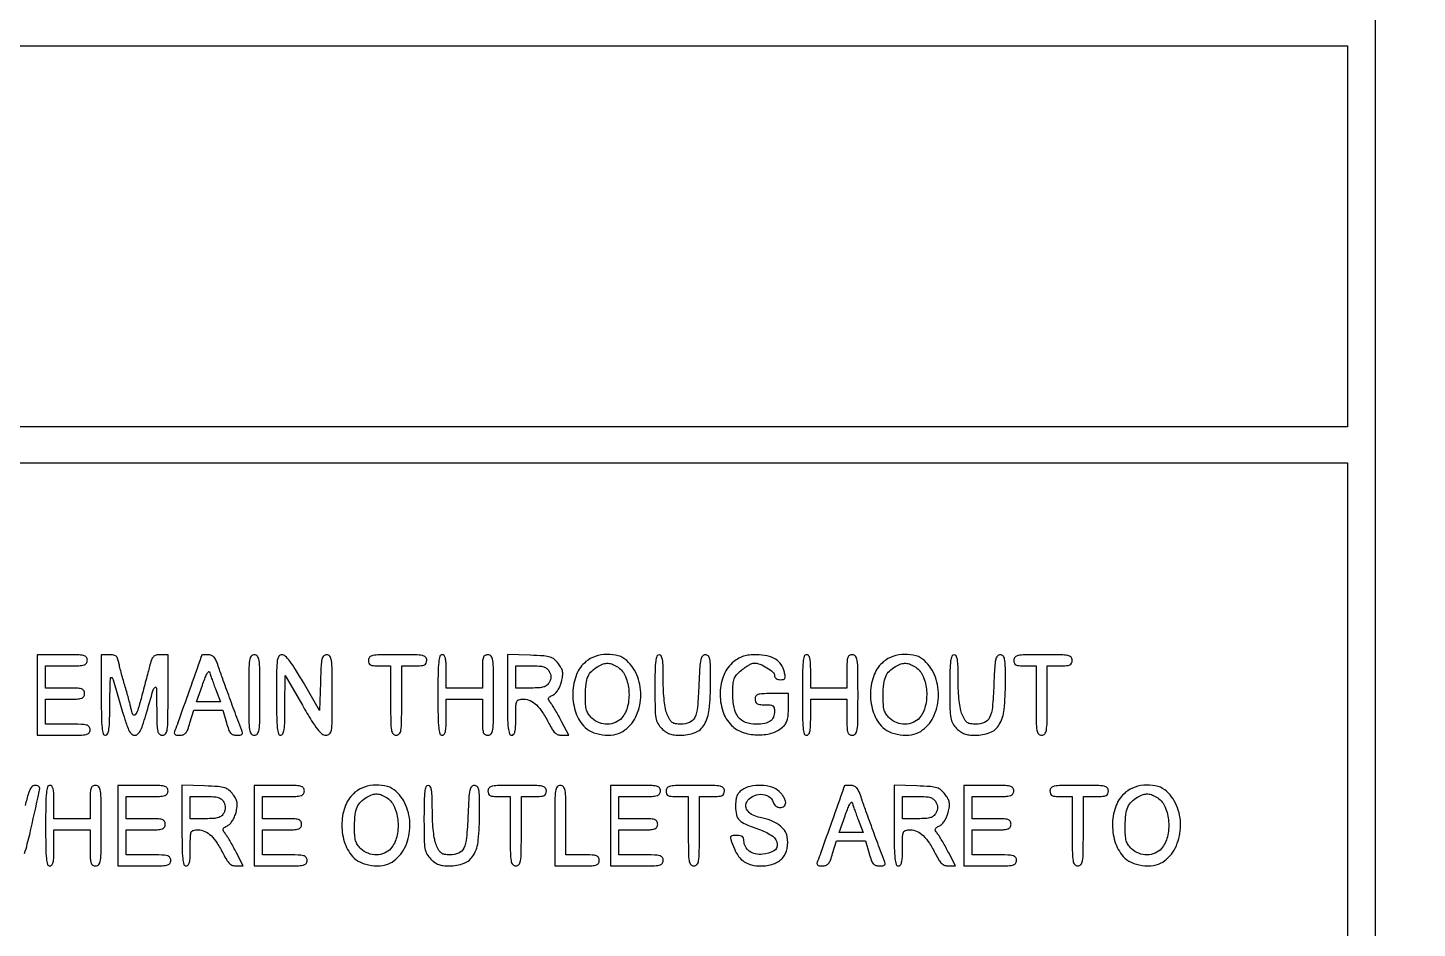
# Model space of a CAD drawing. Extents: x 0 to 1066, y 0 to 761.
# Drawn here: x 920.75 to 963, y 309.01 to 336.41 of the extents above; entities that cross this region are included whole.
import ezdxf

# ---------------------------------------------------------------- set-up
doc = ezdxf.new("R2010")
doc.units = 0
doc.header["$MEASUREMENT"] = 0

msp = doc.modelspace()

# ---------------------------------------------------------------- linework, layer by layer
for points in [[(409.06215, 749.15415), (40.8618, 749.132981), (40.8618, 380.65769), (40.8618, 12.1824), (501.2973, 12.1824), (961.7328, 12.1824), (961.7328, 380.646631), (961.7328, 749.110861), (961.41555, 749.1633, 0.040886), (961.153339, 749.184871, 0.000002), (934.190609, 749.194398, 0.000089), (904.448031, 749.199508, 0.000054), (869.1804, 749.195529, -0.000029), (813.61687, 749.186499, -0.000004), (696.10453, 749.175037, -0.000004), (556.774728, 749.163736, -0.000004)], [(921.0402, 316.1079), (921.0402, 314.8812), (921.8439, 314.8812, 0.004147), (922.334609, 314.88527, 0.047763), (922.525988, 314.906803, 0.16431), (922.613394, 314.958393, 0.179874), (922.6476, 315.0504, 0.157888), (922.61806, 315.141616, 0.176663), (922.54185, 315.193162, 0.055952), (922.376978, 315.215253, 0.005351), (921.9708, 315.2196), (921.294, 315.2196), (921.294, 315.6003), (921.294, 315.981), (921.8862, 315.981, 0.006583), (922.236092, 315.985607, 0.063075), (922.383225, 316.008193, 0.183695), (922.45207, 316.059626, 0.142406), (922.4784, 316.1502, 0.142406), (922.45207, 316.240774, 0.183695), (922.383225, 316.292207, 0.063075), (922.236092, 316.314793, 0.006583), (921.8862, 316.3194), (921.294, 316.3194), (921.294, 316.6578), (921.294, 316.9962), (921.9285, 316.9962, 0.005909), (922.306526, 317.000667, 0.059311), (922.462538, 317.02299, 0.180365), (922.535056, 317.074488, 0.150217), (922.563, 317.1654, 0.17273), (922.530327, 317.257157, 0.168559), (922.446675, 317.30875, 0.050222), (922.264122, 317.330449, 0.004487), (921.8016, 317.3346), (921.0402, 317.3346)], [(922.986, 316.1079, 0.003213), (922.990328, 315.434379, 0.022561), (923.009338, 315.1068, 0.049302), (923.045253, 314.931077, 0.328801), (923.1129, 314.8812, 0.305395), (923.179134, 314.925816, 0.062503), (923.217402, 315.069464, 0.027449), (923.23921, 315.33936, 0.004264), (923.248437, 315.87525, -0.002416), (923.255785, 316.418722, -0.029471), (923.271846, 316.626143, -0.603012), (923.303612, 316.637714, -0.138127), (923.344091, 316.5732, 0.001112), (923.677607, 315.447584, 0.020238), (923.799204, 315.093451, 0.077221), (923.891419, 314.934377, 0.226588), (924.002737, 314.8812, 0.178321), (924.090945, 314.913692, 0.090477), (924.166767, 315.006602, 0.045479), (924.243422, 315.18148, 0.010027), (924.341009, 315.49455, -0.001209), (924.567305, 316.268315, -0.180504), (924.622126, 316.341317, -0.586533), (924.663168, 316.319353, -0.002598), (924.671321, 315.70605, 0.004063), (924.679482, 315.20301, 0.046466), (924.702647, 315.006291, 0.159576), (924.754938, 314.916336, 0.183972), (924.8472, 314.8812, 0.240299), (924.941522, 314.929309, 0.123223), (924.992333, 315.055687, 0.031956), (925.012811, 315.335038, 0.002322), (925.0164, 316.1079), (925.0164, 317.3346), (924.781835, 317.3346, 0.057703), (924.651747, 317.319537, 0.150789), (924.571417, 317.272484, 0.102355), (924.513477, 317.175296, 0.018959), (924.45248, 316.97505, 0.000085), (924.405737, 316.797626, 0.000034), (924.34145, 316.553372, 0.000033), (924.272016, 316.28942, 0.000041), (924.207614, 316.04445, -0.009374), (924.094179, 315.643552, -0.115475), (924.015191, 315.507001, -0.538762), (923.948254, 315.518623, -0.053672), (923.889597, 315.70605, 0.012912), (923.862467, 315.826309, 0.003926), (923.815247, 316.007041, 0.003928), (923.759136, 316.208794, 0.004276), (923.701378, 316.404, -0.00492), (923.643894, 316.599206, -0.004529), (923.588602, 316.800959, -0.004526), (923.542571, 316.981701, -0.014927), (923.516881, 317.10195, 0.043617), (923.483978, 317.221863, 0.134321), (923.435398, 317.289621, 0.130778), (923.358229, 317.324234, 0.040414), (923.230198, 317.3346), (922.986, 317.3346)], [(926.031595, 317.31345, -0.084799), (926.025091, 317.275434, -0.000052), (925.65912, 316.236662, -0.000388), (925.323576, 315.286928, -0.009822), (925.226575, 315.02925, 0.060048), (925.206983, 314.955519, 0.230938), (925.221232, 314.911662, 0.170663), (925.269325, 314.887554, 0.031659), (925.369579, 314.8812, 0.086283), (925.477694, 314.899997, 0.134827), (925.554523, 314.953959, 0.082591), (925.616596, 315.06097, 0.018432), (925.684068, 315.2619), (925.796476, 315.6426), (926.241443, 315.6426), (926.686411, 315.6426), (926.793, 315.2619, 0.017944), (926.858385, 315.05699, 0.087286), (926.918612, 314.951531, 0.141822), (926.995834, 314.899152, 0.078722), (927.109146, 314.8812, 0.029308), (927.214292, 314.887368, 0.166988), (927.264022, 314.911276, 0.236769), (927.278864, 314.955066, 0.061225), (927.25909, 315.02925, -0.006965), (927.136801, 315.345606, -0.001209), (926.915545, 315.94704, -0.001323), (926.695817, 316.553787, -0.005089), (926.564052, 316.93275, 0.017403), (926.485281, 317.1425, 0.074917), (926.416522, 317.256275, 0.125362), (926.336816, 317.314172, 0.094981), (926.230249, 317.3346, 0.00999), (926.154084, 317.333078, 0.016528), (926.089952, 317.328387, 0.010464), (926.038848, 317.321862, 0.371455)], [(927.4698, 316.1079, 0.002322), (927.473389, 315.335038, 0.031956), (927.493867, 315.055687, 0.123223), (927.544678, 314.929309, 0.240299), (927.639, 314.8812, 0.240299), (927.733322, 314.929309, 0.123223), (927.784133, 315.055687, 0.031956), (927.804611, 315.335038, 0.002322), (927.8082, 316.1079, 0.002322), (927.804611, 316.880762, 0.031956), (927.784133, 317.160112, 0.123223), (927.733322, 317.286491, 0.240299), (927.639, 317.3346, 0.240299), (927.544678, 317.286491, 0.123223), (927.493867, 317.160112, 0.031956), (927.473389, 316.880762, 0.002322)], [(928.3158, 316.1079, 0.003213), (928.320128, 315.434379, 0.022561), (928.339138, 315.1068, 0.049302), (928.375053, 314.931077, 0.328801), (928.4427, 314.8812, 0.295501), (928.508072, 314.923531, 0.070336), (928.545806, 315.054231, 0.029944), (928.56584, 315.301794, 0.004715), (928.571437, 315.79065), (928.573274, 316.7001), (929.100187, 315.793957, 0.006242), (929.379561, 315.327024, 0.029041), (929.559282, 315.069737, 0.052989), (929.696526, 314.929238, 0.170079), (929.81745, 314.884507, 0.199339), (929.925731, 314.927273, 0.163117), (929.983425, 315.038706, 0.036571), (930.004504, 315.297581, 0.002034), (930.0078, 316.1079, 0.002367), (930.004169, 316.875072, 0.031318), (929.983784, 317.157383, 0.117824), (929.933977, 317.286077, 0.246563), (929.84156, 317.3346, 0.195513), (929.750755, 317.297682, 0.145553), (929.697452, 317.202256, 0.043894), (929.669939, 316.995993, 0.004128), (929.65121, 316.484718), (929.6271, 315.634836), (929.133917, 316.484718, 0.007787), (928.893838, 316.883983, 0.025041), (928.717001, 317.13861, 0.035073), (928.579147, 317.293518, 0.195814), (928.478267, 317.3346, 0.254619), (928.388261, 317.285588, 0.110911), (928.339751, 317.153758, 0.030502), (928.319487, 316.867586, 0.002427)], [(931.1076, 317.1654, 0.094959), (931.124163, 317.078974, 0.184152), (931.17105, 317.027925, 0.098846), (931.264039, 317.00253, 0.017388), (931.446, 316.9962), (931.7844, 316.9962), (931.7844, 315.9387, 0.002827), (931.788131, 315.278741, 0.036854), (931.808934, 315.034537, 0.138781), (931.860194, 314.924068, 0.218517), (931.9536, 314.8812, 0.218517), (932.047006, 314.924068, 0.138781), (932.098266, 315.034537, 0.036854), (932.119069, 315.278741, 0.002827), (932.1228, 315.9387), (932.1228, 316.9962), (932.5035, 316.9962, 0.013964), (932.713258, 317.002059, 0.090841), (932.815463, 317.02675, 0.188085), (932.866034, 317.077795, 0.102588), (932.8842, 317.1654, 0.193568), (932.847002, 317.257885, 0.15568), (932.752013, 317.309421, 0.043488), (932.543005, 317.330667, 0.003595), (931.9959, 317.3346, 0.003595), (931.448795, 317.330667, 0.043488), (931.239788, 317.309421, 0.15568), (931.144798, 317.257885, 0.193568)], [(933.2226, 316.1079, 0.003213), (933.226928, 315.434379, 0.022561), (933.245938, 315.1068, 0.049302), (933.281853, 314.931077, 0.328801), (933.3495, 314.8812, 0.232029), (933.411237, 314.91148, 0.108427), (933.450369, 314.994, 0.047315), (933.471101, 315.149857, 0.00942), (933.4764, 315.4311), (933.4764, 315.981), (934.0263, 315.981), (934.5762, 315.981), (934.5762, 315.4311, 0.007414), (934.580971, 315.10932, 0.067313), (934.603858, 314.971087, 0.186514), (934.655213, 314.905904, 0.134481), (934.7454, 314.8812, 0.240299), (934.839722, 314.929309, 0.123223), (934.890533, 315.055687, 0.031956), (934.911011, 315.335038, 0.002322), (934.9146, 316.1079, 0.002322), (934.911011, 316.880762, 0.031956), (934.890533, 317.160112, 0.123223), (934.839722, 317.286491, 0.240299), (934.7454, 317.3346, 0.12648), (934.655668, 317.311532, 0.188641), (934.6044, 317.25, 0.072107), (934.581167, 317.120698, 0.008455), (934.5762, 316.827), (934.5762, 316.3194), (934.0263, 316.3194), (933.4764, 316.3194), (933.4764, 316.827, 0.010614), (933.470947, 317.083841, 0.050675), (933.449963, 317.22885, 0.113455), (933.410668, 317.30603, 0.222027), (933.3495, 317.3346, 0.328801), (933.281853, 317.284723, 0.049302), (933.245938, 317.109, 0.022561), (933.226928, 316.781421, 0.003213)], [(935.3376, 316.111321, 0.003202), (935.341926, 315.435813, 0.022501), (935.360932, 315.10737, 0.049121), (935.39683, 314.931147, 0.329081), (935.4645, 314.8812, 0.232029), (935.526237, 314.91148, 0.108427), (935.565369, 314.994, 0.047315), (935.586101, 315.149857, 0.00942), (935.5914, 315.4311, -0.00595), (935.595707, 315.793065, -0.096871), (935.621744, 315.911198, -0.238613), (935.68641, 315.964815, -0.056005), (935.830453, 315.981, -0.111153), (936.031905, 315.935656, -0.081177), (936.22122, 315.804801, -0.058854), (936.40691, 315.578171, -0.025924), (936.598772, 315.24075, 0.021841), (936.698516, 315.061953, 0.069009), (936.78567, 314.956427, 0.100305), (936.878178, 314.900632, 0.085906), (936.990445, 314.8812), (937.20165, 314.8812), (936.995473, 315.28305, 0.006834), (936.907406, 315.449072, 0.006481), (936.813298, 315.615612, 0.006451), (936.726251, 315.76076, 0.022591), (936.664827, 315.850875, -0.02569), (936.598248, 315.949864, -0.192002), (936.589329, 316.004664, -0.198014), (936.620663, 316.04959, -0.027525), (936.721528, 316.106775, 0.089041), (936.799481, 316.164614, 0.046566), (936.873998, 316.260276, 0.042448), (936.937234, 316.380602, 0.038847), (936.981464, 316.513463, 0.026721), (937.015434, 316.689822, 0.076578), (937.013442, 316.814241, 0.082928), (936.974416, 316.926584, 0.035157), (936.888072, 317.061262, 0.057331), (936.765502, 317.19154, 0.10358), (936.637117, 317.260832, 0.055706), (936.441985, 317.295774, 0.007564), (936.026758, 317.316871), (935.3376, 317.341443)], [(937.721203, 317.122573, 0.123885), (937.438012, 316.729877, 0.085485), (937.324437, 316.190957, 0.082885), (937.396908, 315.628936, 0.104562), (937.648639, 315.170326, 0.111799), (937.886609, 314.993975, 0.06908), (938.223008, 314.898281, 0.069045), (938.572965, 314.897815, 0.111332), (938.850882, 315.001881, 0.131426), (939.231639, 315.42786, 0.103697), (939.392054, 316.027511, 0.101152), (939.29939, 316.653853, 0.118621), (938.968771, 317.153419, 0.118666), (938.709035, 317.300001, 0.075716), (938.363356, 317.343938, 0.073305), (938.008341, 317.282607, 0.095814)], [(939.8214, 316.315555, 0.003964), (939.826425, 315.681702, 0.037977), (939.85117, 315.412831, 0.086932), (939.91109, 315.244039, 0.067817), (940.029055, 315.088855, 0.045287), (940.146229, 314.99118, 0.061733), (940.268029, 314.927605, 0.057123), (940.408902, 314.892588, 0.032389), (940.584516, 314.8812, 0.091481), (941.042283, 314.96566, 0.171956), (941.325083, 315.206525, 0.107033), (941.473119, 315.66633, 0.02456), (941.5134, 316.485883, 0.004091), (941.509258, 316.992082, 0.042042), (941.488304, 317.200079, 0.139542), (941.440041, 317.297071, 0.210994), (941.355067, 317.3346, 0.224554), (941.268566, 317.293689, 0.120063), (941.216204, 317.184807, 0.038088), (941.18541, 316.954874, 0.003955), (941.158625, 316.409662, -0.011778), (941.11495, 315.73591, -0.086058), (941.032104, 315.424462, -0.186836), (940.876386, 315.273554, -0.100409), (940.610424, 315.2196, -0.036356), (940.448666, 315.231377, -0.118728), (940.349754, 315.271081, -0.110433), (940.275763, 315.353302, -0.02926), (940.197783, 315.512983, -0.051176), (940.146226, 315.683561, -0.018965), (940.107864, 315.931797, -0.016895), (940.083292, 316.23219, -0.011958), (940.0752, 316.570483, 0.005918), (940.070405, 316.975643, 0.03524), (940.050538, 317.186097, 0.084231), (940.012349, 317.296637, 0.274093), (939.9483, 317.3346, 0.308918), (939.882115, 317.289395, 0.062189), (939.845184, 317.143609, 0.026926), (939.825883, 316.868539, 0.004053)], [(942.219928, 317.122743, 0.129246), (941.923805, 316.730097, 0.088626), (941.805613, 316.181792, 0.087215), (941.884165, 315.618133, 0.118789), (942.15096, 315.181931, 0.112618), (942.479424, 314.975494, 0.075265), (942.917535, 314.892795, 0.075304), (943.360252, 314.943485, 0.113008), (943.702123, 315.125566, 0.065979), (943.789955, 315.224789, 0.074329), (943.844672, 315.339691, 0.054743), (943.873567, 315.492684, 0.019325), (943.8822, 315.715973), (943.8822, 316.1502), (943.3746, 316.1502, 0.008455), (943.080902, 316.145233, 0.072107), (942.9516, 316.122, 0.188641), (942.890068, 316.070732, 0.12648), (942.867, 315.981, 0.087745), (942.881999, 315.896192, 0.177212), (942.925163, 315.845036, 0.10769), (943.008766, 315.818753, 0.022514), (943.1631, 315.8118, -0.021714), (943.325185, 315.804758, -0.124268), (943.405865, 315.776751, -0.187079), (943.446295, 315.720064, -0.062494), (943.4592, 315.61722, -0.091498), (943.425563, 315.434947, -0.148314), (943.329774, 315.311386, -0.113347), (943.159688, 315.241247, -0.041372), (942.89852, 315.2196, -0.086758), (942.575934, 315.275999, -0.145015), (942.355723, 315.437975, -0.116882), (942.229779, 315.723149, -0.045825), (942.1902, 316.154089, -0.015089), (942.198847, 316.440568, -0.073154), (942.232095, 316.599358, -0.095003), (942.305551, 316.721379, -0.035007), (942.450491, 316.86178, -0.021479), (942.559286, 316.945617, -0.024071), (942.670926, 317.016463, -0.024321), (942.770791, 317.067028, -0.105406), (942.835392, 317.0808, -0.095864), (943.012727, 317.046484, -0.042073), (943.227296, 316.938465, -0.039621), (943.409719, 316.805547, -0.218876), (943.4592, 316.697927, 0.137225), (943.472737, 316.649532, 0.104143), (943.510596, 316.609139, 0.087371), (943.568139, 316.582335, 0.065501), (943.637571, 316.5732, 0.051376), (943.730548, 316.582779, 0.224479), (943.773499, 316.615225, 0.158116), (943.78418, 316.677988, 0.023398), (943.759342, 316.80585, 0.090086), (943.657094, 317.03584, 0.105062), (943.484633, 317.200882, 0.089301), (943.23608, 317.298988, 0.048933), (942.9093, 317.331781, 0.02471), (942.689834, 317.321418, 0.049497), (942.519712, 317.287729, 0.05494), (942.371239, 317.224221, 0.038421)], [(944.3052, 316.1079, 0.003213), (944.309528, 315.434379, 0.022561), (944.328538, 315.1068, 0.049302), (944.364453, 314.931077, 0.328801), (944.4321, 314.8812, 0.232029), (944.493837, 314.91148, 0.108427), (944.532969, 314.994, 0.047315), (944.553701, 315.149857, 0.00942), (944.559, 315.4311), (944.559, 315.981), (945.1089, 315.981), (945.6588, 315.981), (945.6588, 315.4311, 0.007414), (945.663571, 315.10932, 0.067313), (945.686458, 314.971087, 0.186514), (945.737813, 314.905904, 0.134481), (945.828, 314.8812, 0.240299), (945.922322, 314.929309, 0.123223), (945.973133, 315.055687, 0.031956), (945.993611, 315.335038, 0.002322), (945.9972, 316.1079, 0.002322), (945.993611, 316.880762, 0.031956), (945.973133, 317.160112, 0.123223), (945.922322, 317.286491, 0.240299), (945.828, 317.3346, 0.12648), (945.738268, 317.311532, 0.188641), (945.687, 317.25, 0.072107), (945.663767, 317.120698, 0.008455), (945.6588, 316.827), (945.6588, 316.3194), (945.1089, 316.3194), (944.559, 316.3194), (944.559, 316.827, 0.010614), (944.553547, 317.083841, 0.050675), (944.532563, 317.22885, 0.113455), (944.493268, 317.30603, 0.222027), (944.4321, 317.3346, 0.328801), (944.364453, 317.284723, 0.049302), (944.328538, 317.109, 0.022561), (944.309528, 316.781421, 0.003213)], [(946.773403, 317.122573, 0.123885), (946.490212, 316.729877, 0.085485), (946.376637, 316.190957, 0.082885), (946.449108, 315.628936, 0.104562), (946.700839, 315.170326, 0.111799), (946.938809, 314.993975, 0.06908), (947.275208, 314.898281, 0.069045), (947.625165, 314.897815, 0.111332), (947.903082, 315.001881, 0.131426), (948.283839, 315.42786, 0.103697), (948.444254, 316.027511, 0.101152), (948.35159, 316.653853, 0.118621), (948.020971, 317.153419, 0.118666), (947.761235, 317.300001, 0.075716), (947.415556, 317.343938, 0.073305), (947.060541, 317.282607, 0.095814)], [(948.789, 316.315555, 0.003964), (948.794025, 315.681702, 0.037977), (948.81877, 315.412831, 0.086932), (948.87869, 315.244039, 0.067817), (948.996655, 315.088855, 0.045287), (949.113829, 314.99118, 0.061733), (949.235629, 314.927605, 0.057123), (949.376502, 314.892588, 0.032389), (949.552116, 314.8812, 0.091481), (950.009883, 314.96566, 0.171956), (950.292683, 315.206525, 0.107033), (950.440719, 315.66633, 0.02456), (950.481, 316.485883, 0.004091), (950.476858, 316.992082, 0.042042), (950.455904, 317.200079, 0.139542), (950.407641, 317.297071, 0.210994), (950.322667, 317.3346, 0.224554), (950.236166, 317.293689, 0.120063), (950.183804, 317.184807, 0.038088), (950.15301, 316.954874, 0.003955), (950.126225, 316.409662, -0.011778), (950.08255, 315.73591, -0.086058), (949.999704, 315.424462, -0.186836), (949.843986, 315.273554, -0.100409), (949.578024, 315.2196, -0.036356), (949.416266, 315.231377, -0.118728), (949.317354, 315.271081, -0.110433), (949.243363, 315.353302, -0.02926), (949.165383, 315.512983, -0.051176), (949.113826, 315.683561, -0.018965), (949.075464, 315.931797, -0.016895), (949.050892, 316.23219, -0.011958), (949.0428, 316.570483, 0.005918), (949.038005, 316.975643, 0.03524), (949.018138, 317.186097, 0.084231), (948.979949, 317.296637, 0.274093), (948.9159, 317.3346, 0.308918), (948.849715, 317.289395, 0.062189), (948.812784, 317.143609, 0.026926), (948.793483, 316.868539, 0.004053)], [(950.7348, 317.1654, 0.094959), (950.751363, 317.078974, 0.184152), (950.79825, 317.027925, 0.098846), (950.891239, 317.00253, 0.017388), (951.0732, 316.9962), (951.4116, 316.9962), (951.4116, 315.9387, 0.002827), (951.415331, 315.278741, 0.036854), (951.436134, 315.034537, 0.138781), (951.487394, 314.924068, 0.218517), (951.5808, 314.8812, 0.218517), (951.674206, 314.924068, 0.138781), (951.725466, 315.034537, 0.036854), (951.746269, 315.278741, 0.002827), (951.75, 315.9387), (951.75, 316.9962), (952.1307, 316.9962, 0.013964), (952.340458, 317.002059, 0.090841), (952.442663, 317.02675, 0.188085), (952.493234, 317.077795, 0.102588), (952.5114, 317.1654, 0.193568), (952.474202, 317.257885, 0.15568), (952.379213, 317.309421, 0.043488), (952.170205, 317.330667, 0.003595), (951.6231, 317.3346, 0.003595), (951.075995, 317.330667, 0.043488), (950.866988, 317.309421, 0.15568), (950.771998, 317.257885, 0.193568)], [(936.6066, 316.827, -0.049536), (936.642762, 316.739626, -0.073486), (936.654853, 316.6578, -0.073486), (936.642762, 316.575974, -0.049536), (936.6066, 316.4886, -0.09537), (936.537705, 316.403675, -0.100861), (936.443466, 316.352433, -0.059921), (936.298432, 316.326448, -0.014397), (936.053723, 316.3194), (935.5914, 316.3194), (935.5914, 316.6578), (935.5914, 316.9962), (936.053723, 316.9962, -0.014397), (936.298432, 316.989152, -0.059921), (936.443466, 316.963167, -0.100861), (936.537705, 316.911925, -0.09537)], [(938.700297, 316.950839, -0.143223), (938.927998, 316.666523, -0.079931), (939.03046, 316.231353, -0.077332), (938.992265, 315.770218, -0.11509), (938.810996, 315.40995, -0.119537), (938.622584, 315.270395, -0.098447), (938.376927, 315.219752, -0.09388), (938.120477, 315.266462, -0.097006), (937.902203, 315.403547, -0.056872), (937.801283, 315.52264, -0.080028), (937.743387, 315.648996, -0.054705), (937.715563, 315.820724, -0.014142), (937.709091, 316.101497, -0.025001), (937.728155, 316.446355, -0.075567), (937.787582, 316.673338, -0.098225), (937.901037, 316.838205, -0.062967), (938.0871, 316.978619, -0.051006), (938.251866, 317.051958, -0.090781), (938.398514, 317.071995, -0.090761), (938.542771, 317.038781, -0.050966)], [(947.752497, 316.950839, -0.143223), (947.980198, 316.666523, -0.079931), (948.08266, 316.231353, -0.077332), (948.044465, 315.770218, -0.11509), (947.863196, 315.40995, -0.119537), (947.674784, 315.270395, -0.098447), (947.429127, 315.219752, -0.09388), (947.172677, 315.266462, -0.097006), (946.954403, 315.403547, -0.056872), (946.853483, 315.52264, -0.080028), (946.795587, 315.648996, -0.054705), (946.767763, 315.820724, -0.014142), (946.761291, 316.101497, -0.025001), (946.780355, 316.446355, -0.075567), (946.839782, 316.673338, -0.098225), (946.953237, 316.838205, -0.062967), (947.1393, 316.978619, -0.051006), (947.304066, 317.051958, -0.090781), (947.450714, 317.071995, -0.090761), (947.594971, 317.038781, -0.050966)], [(926.457755, 316.29825), (926.607544, 315.8964), (926.245238, 315.8964), (925.882932, 315.8964), (926.060743, 316.410818, -0.011999), (926.131493, 316.600624, -0.026422), (926.196517, 316.741059, -0.047278), (926.246834, 316.817701, -0.601846), (926.27326, 316.812668, 0.009837), (926.295096, 316.746495, 0.001488), (926.341771, 316.615123, 0.001668), (926.397862, 316.460356, 0.001442)], [(921.294, 312.1317, 0.003213), (921.298328, 311.458179, 0.022561), (921.317338, 311.1306, 0.049302), (921.353253, 310.954877, 0.328801), (921.4209, 310.905, 0.232029), (921.482637, 310.93528, 0.108427), (921.521769, 311.0178, 0.047315), (921.542501, 311.173657, 0.00942), (921.5478, 311.4549), (921.5478, 312.0048), (922.0977, 312.0048), (922.6476, 312.0048), (922.6476, 311.4549, 0.007414), (922.652371, 311.13312, 0.067313), (922.675258, 310.994888, 0.186514), (922.726613, 310.929704, 0.134481), (922.8168, 310.905, 0.240299), (922.911122, 310.953109, 0.123223), (922.961933, 311.079487, 0.031956), (922.982411, 311.358838, 0.002322), (922.986, 312.1317, 0.002322), (922.982411, 312.904562, 0.031956), (922.961933, 313.183913, 0.123223), (922.911122, 313.310291, 0.240299), (922.8168, 313.3584, 0.12648), (922.727068, 313.335332, 0.188641), (922.6758, 313.2738, 0.072107), (922.652567, 313.144498, 0.008455), (922.6476, 312.8508), (922.6476, 312.3432), (922.0977, 312.3432), (921.5478, 312.3432), (921.5478, 312.8508, 0.010614), (921.542347, 313.107641, 0.050675), (921.521363, 313.25265, 0.113455), (921.482068, 313.32983, 0.222027), (921.4209, 313.3584, 0.328801), (921.353253, 313.308523, 0.049302), (921.317338, 313.1328, 0.022561), (921.298328, 312.805221, 0.003213)], [(923.4936, 312.1317), (923.4936, 310.905), (924.2973, 310.905, 0.004147), (924.788009, 310.90907, 0.047763), (924.979388, 310.930603, 0.16431), (925.066794, 310.982193, 0.179874), (925.101, 311.0742, 0.157888), (925.07146, 311.165416, 0.176663), (924.99525, 311.216963, 0.055952), (924.830378, 311.239053, 0.005351), (924.4242, 311.2434), (923.7474, 311.2434), (923.7474, 311.6241), (923.7474, 312.0048), (924.3396, 312.0048, 0.006583), (924.689492, 312.009407, 0.063075), (924.836625, 312.031993, 0.183695), (924.90547, 312.083426, 0.142406), (924.9318, 312.174, 0.142406), (924.90547, 312.264574, 0.183695), (924.836625, 312.316007, 0.063075), (924.689492, 312.338593, 0.006583), (924.3396, 312.3432), (923.7474, 312.3432), (923.7474, 312.6816), (923.7474, 313.02), (924.3819, 313.02, 0.005909), (924.759926, 313.024467, 0.059311), (924.915938, 313.04679, 0.180365), (924.988456, 313.098288, 0.150217), (925.0164, 313.1892, 0.17273), (924.983727, 313.280957, 0.168559), (924.900075, 313.33255, 0.050222), (924.717522, 313.354249, 0.004487), (924.255, 313.3584), (923.4936, 313.3584)], [(925.4394, 312.135121, 0.003202), (925.443726, 311.459613, 0.022501), (925.462732, 311.13117, 0.049121), (925.49863, 310.954947, 0.329081), (925.5663, 310.905, 0.232029), (925.628037, 310.93528, 0.108427), (925.667169, 311.0178, 0.047315), (925.687901, 311.173657, 0.00942), (925.6932, 311.4549, -0.00595), (925.697507, 311.816865, -0.096871), (925.723544, 311.934998, -0.238613), (925.78821, 311.988615, -0.056005), (925.932253, 312.0048, -0.111153), (926.133705, 311.959456, -0.081177), (926.32302, 311.828601, -0.058854), (926.50871, 311.601971, -0.025924), (926.700572, 311.26455, 0.021841), (926.800316, 311.085753, 0.069009), (926.88747, 310.980227, 0.100305), (926.979978, 310.924432, 0.085906), (927.092245, 310.905), (927.30345, 310.905), (927.097273, 311.30685, 0.006834), (927.009206, 311.472872, 0.006481), (926.915098, 311.639412, 0.006451), (926.828051, 311.78456, 0.022591), (926.766627, 311.874675, -0.02569), (926.700048, 311.973664, -0.192002), (926.691129, 312.028464, -0.198014), (926.722463, 312.07339, -0.027525), (926.823328, 312.130575, 0.089041), (926.901281, 312.188414, 0.046566), (926.975798, 312.284076, 0.042448), (927.039034, 312.404402, 0.038847), (927.083264, 312.537263, 0.026721), (927.117234, 312.713622, 0.076578), (927.115242, 312.838041, 0.082928), (927.076216, 312.950384, 0.035157), (926.989872, 313.085062, 0.057331), (926.867302, 313.21534, 0.10358), (926.738917, 313.284632, 0.055706), (926.543785, 313.319574, 0.007564), (926.128558, 313.340671), (925.4394, 313.365243)], [(927.639, 312.1317), (927.639, 310.905), (928.4427, 310.905, 0.004147), (928.933409, 310.90907, 0.047763), (929.124788, 310.930603, 0.16431), (929.212194, 310.982193, 0.179874), (929.2464, 311.0742, 0.157888), (929.21686, 311.165416, 0.176663), (929.14065, 311.216963, 0.055952), (928.975778, 311.239053, 0.005351), (928.5696, 311.2434), (927.8928, 311.2434), (927.8928, 311.6241), (927.8928, 312.0048), (928.485, 312.0048, 0.006583), (928.834892, 312.009407, 0.063075), (928.982025, 312.031993, 0.183695), (929.05087, 312.083426, 0.142406), (929.0772, 312.174, 0.142406), (929.05087, 312.264574, 0.183695), (928.982025, 312.316007, 0.063075), (928.834892, 312.338593, 0.006583), (928.485, 312.3432), (927.8928, 312.3432), (927.8928, 312.6816), (927.8928, 313.02), (928.5273, 313.02, 0.005909), (928.905326, 313.024467, 0.059311), (929.061338, 313.04679, 0.180365), (929.133856, 313.098288, 0.150217), (929.1618, 313.1892, 0.17273), (929.129127, 313.280957, 0.168559), (929.045475, 313.33255, 0.050222), (928.862922, 313.354249, 0.004487), (928.4004, 313.3584), (927.639, 313.3584)], [(930.699403, 313.146373, 0.123885), (930.416212, 312.753677, 0.085485), (930.302637, 312.214757, 0.082885), (930.375108, 311.652736, 0.104562), (930.626839, 311.194126, 0.111799), (930.864809, 311.017775, 0.06908), (931.201208, 310.922081, 0.069045), (931.551165, 310.921615, 0.111332), (931.829082, 311.025681, 0.131426), (932.209839, 311.45166, 0.103697), (932.370254, 312.051311, 0.101152), (932.27759, 312.677653, 0.118621), (931.946971, 313.177219, 0.118666), (931.687235, 313.323801, 0.075716), (931.341556, 313.367738, 0.073305), (930.986541, 313.306407, 0.095814)], [(931.678497, 312.974639, -0.143223), (931.906198, 312.690323, -0.079931), (932.00866, 312.255153, -0.077332), (931.970465, 311.794018, -0.11509), (931.789196, 311.43375, -0.119537), (931.600784, 311.294195, -0.098447), (931.355127, 311.243552, -0.09388), (931.098677, 311.290262, -0.097006), (930.880403, 311.427347, -0.056872), (930.779483, 311.54644, -0.080028), (930.721587, 311.672796, -0.054705), (930.693763, 311.844524, -0.014142), (930.687291, 312.125297, -0.025001), (930.706355, 312.470155, -0.075567), (930.765782, 312.697138, -0.098225), (930.879237, 312.862005, -0.062967), (931.0653, 313.002419, -0.051006), (931.230066, 313.075758, -0.090781), (931.376714, 313.095795, -0.090761), (931.520971, 313.062581, -0.050966)], [(932.7996, 312.339355, 0.003964), (932.804625, 311.705502, 0.037977), (932.82937, 311.436631, 0.086932), (932.88929, 311.267839, 0.067817), (933.007255, 311.112655, 0.045287), (933.124429, 311.01498, 0.061733), (933.246229, 310.951405, 0.057123), (933.387102, 310.916388, 0.032389), (933.562716, 310.905, 0.091481), (934.020483, 310.98946, 0.171956), (934.303283, 311.230325, 0.107033), (934.451319, 311.69013, 0.02456), (934.4916, 312.509683, 0.004091), (934.487458, 313.015882, 0.042042), (934.466504, 313.223879, 0.139542), (934.418241, 313.320871, 0.210994), (934.333267, 313.3584, 0.224554), (934.246766, 313.317489, 0.120063), (934.194404, 313.208607, 0.038088), (934.16361, 312.978674, 0.003955), (934.136825, 312.433462, -0.011778), (934.09315, 311.75971, -0.086058), (934.010304, 311.448262, -0.186836), (933.854586, 311.297354, -0.100409), (933.588624, 311.2434, -0.036356), (933.426866, 311.255177, -0.118728), (933.327954, 311.294881, -0.110433), (933.253963, 311.377102, -0.02926), (933.175983, 311.536783, -0.051176), (933.124426, 311.707361, -0.018965), (933.086064, 311.955597, -0.016895), (933.061492, 312.25599, -0.011958), (933.0534, 312.594283, 0.005918), (933.048605, 312.999443, 0.03524), (933.028738, 313.209897, 0.084231), (932.990549, 313.320437, 0.274093), (932.9265, 313.3584, 0.308918), (932.860315, 313.313195, 0.062189), (932.823384, 313.167409, 0.026926), (932.804083, 312.892339, 0.004053)], [(934.7454, 313.1892, 0.094959), (934.761963, 313.102774, 0.184152), (934.80885, 313.051725, 0.098846), (934.901839, 313.02633, 0.017388), (935.0838, 313.02), (935.4222, 313.02), (935.4222, 311.9625, 0.002827), (935.425931, 311.302541, 0.036854), (935.446734, 311.058337, 0.138781), (935.497994, 310.947868, 0.218517), (935.5914, 310.905, 0.218517), (935.684806, 310.947868, 0.138781), (935.736066, 311.058337, 0.036854), (935.756869, 311.302541, 0.002827), (935.7606, 311.9625), (935.7606, 313.02), (936.1413, 313.02, 0.013964), (936.351058, 313.025859, 0.090841), (936.453263, 313.05055, 0.188085), (936.503834, 313.101595, 0.102588), (936.522, 313.1892, 0.193568), (936.484802, 313.281685, 0.15568), (936.389813, 313.333221, 0.043488), (936.180805, 313.354467, 0.003595), (935.6337, 313.3584, 0.003595), (935.086595, 313.354467, 0.043488), (934.877588, 313.333221, 0.15568), (934.782598, 313.281685, 0.193568)], [(936.7758, 312.1317), (936.7758, 310.905), (937.4526, 310.905, 0.005351), (937.858778, 310.909347, 0.055952), (938.02365, 310.931437, 0.176663), (938.09986, 310.982984, 0.157888), (938.1294, 311.0742, 0.12648), (938.106332, 311.163932, 0.188641), (938.0448, 311.2152, 0.072107), (937.915498, 311.238433, 0.008455), (937.6218, 311.2434), (937.1142, 311.2434), (937.1142, 312.3009, 0.002827), (937.110469, 312.960859, 0.036854), (937.089666, 313.205063, 0.138781), (937.038406, 313.315532, 0.218517), (936.945, 313.3584, 0.240299), (936.850678, 313.310291, 0.123223), (936.799867, 313.183913, 0.031956), (936.779389, 312.904562, 0.002322)], [(938.4678, 312.1317), (938.4678, 310.905), (939.2715, 310.905, 0.004147), (939.762209, 310.90907, 0.047763), (939.953588, 310.930603, 0.16431), (940.040994, 310.982193, 0.179874), (940.0752, 311.0742, 0.157888), (940.04566, 311.165416, 0.176663), (939.96945, 311.216963, 0.055952), (939.804578, 311.239053, 0.005351), (939.3984, 311.2434), (938.7216, 311.2434), (938.7216, 311.6241), (938.7216, 312.0048), (939.3138, 312.0048, 0.006583), (939.663692, 312.009407, 0.063075), (939.810825, 312.031993, 0.183695), (939.87967, 312.083426, 0.142406), (939.906, 312.174, 0.142406), (939.87967, 312.264574, 0.183695), (939.810825, 312.316007, 0.063075), (939.663692, 312.338593, 0.006583), (939.3138, 312.3432), (938.7216, 312.3432), (938.7216, 312.6816), (938.7216, 313.02), (939.3561, 313.02, 0.005909), (939.734126, 313.024467, 0.059311), (939.890138, 313.04679, 0.180365), (939.962656, 313.098288, 0.150217), (939.9906, 313.1892, 0.17273), (939.957927, 313.280957, 0.168559), (939.874275, 313.33255, 0.050222), (939.691722, 313.354249, 0.004487), (939.2292, 313.3584), (938.4678, 313.3584)], [(940.1598, 313.1892, 0.094959), (940.176363, 313.102774, 0.184152), (940.22325, 313.051725, 0.098846), (940.316239, 313.02633, 0.017388), (940.4982, 313.02), (940.8366, 313.02), (940.8366, 311.9625, 0.002827), (940.840331, 311.302541, 0.036854), (940.861134, 311.058337, 0.138781), (940.912394, 310.947868, 0.218517), (941.0058, 310.905, 0.218517), (941.099206, 310.947868, 0.138781), (941.150466, 311.058337, 0.036854), (941.171269, 311.302541, 0.002827), (941.175, 311.9625), (941.175, 313.02), (941.5557, 313.02, 0.013964), (941.765458, 313.025859, 0.090841), (941.867663, 313.05055, 0.188085), (941.918234, 313.101595, 0.102588), (941.9364, 313.1892, 0.193568), (941.899202, 313.281685, 0.15568), (941.804213, 313.333221, 0.043488), (941.595205, 313.354467, 0.003595), (941.0481, 313.3584, 0.003595), (940.500995, 313.354467, 0.043488), (940.291988, 313.333221, 0.15568), (940.196998, 313.281685, 0.193568)], [(942.46515, 313.216744, 0.064007), (942.372352, 313.132532, 0.085808), (942.314551, 313.034965, 0.066535), (942.284034, 312.905074, 0.024477), (942.2748, 312.716558, 0.055339), (942.303437, 312.458612, 0.149321), (942.393673, 312.300124, 0.090969), (942.587444, 312.174462, 0.013145), (943.028897, 312.004457, -0.070637), (943.403395, 311.808369, -0.215768), (943.543151, 311.565624, -0.299828), (943.435396, 311.361264, -0.104684), (943.101604, 311.26007, -0.073735), (942.875138, 311.274005, -0.104161), (942.690847, 311.355473, -0.119079), (942.571523, 311.494312, -0.118782), (942.5286, 311.672443, 0.082235), (942.516146, 311.747652, 0.147435), (942.480033, 311.798134, 0.119852), (942.415824, 311.826694, 0.045016), (942.3171, 311.8356, 0.028442), (942.162693, 311.82681, 0.327023), (942.120592, 311.787913, 0.139119), (942.127229, 311.708742, 0.005125), (942.237089, 311.425801, 0.065244), (942.365877, 311.196052, 0.088006), (942.539242, 311.033238, 0.085852), (942.76154, 310.937365, 0.059042), (943.034673, 310.905, 0.079385), (943.423877, 310.967186, 0.130563), (943.701688, 311.147824, 0.137881), (943.843828, 311.434302, 0.093265), (943.844028, 311.801047, 0.114024), (943.760495, 311.991928, 0.079467), (943.59147, 312.156686, 0.063948), (943.342122, 312.2885, 0.038754), (943.020966, 312.381234, -0.060203), (942.804287, 312.453977, -0.103319), (942.653206, 312.568845, -0.141227), (942.588842, 312.707635, -0.162669), (942.613278, 312.850946, -0.149104), (942.787037, 313.024003, -0.123853), (943.041431, 313.086498, -0.133716), (943.280753, 313.0199, -0.183571), (943.418273, 312.846472, 0.153609), (943.500187, 312.729812, 0.157876), (943.633216, 312.682661, 0.194842), (943.749196, 312.725972, 0.210147), (943.7976, 312.836053, 0.093821), (943.783933, 312.908246, 0.037607), (943.740083, 312.99917, 0.035541), (943.676723, 313.092663, 0.037508), (943.601797, 313.174453, 0.118482), (943.37607, 313.303194, 0.061394), (943.053723, 313.355156, 0.060569), (942.721556, 313.327254, 0.10142)], [(945.574195, 313.33725, -0.084799), (945.567691, 313.299234, -0.000052), (945.20172, 312.260462, -0.000388), (944.866176, 311.310728, -0.009822), (944.769175, 311.05305, 0.060048), (944.749583, 310.979319, 0.230938), (944.763832, 310.935462, 0.170663), (944.811925, 310.911354, 0.031659), (944.912179, 310.905, 0.086283), (945.020294, 310.923797, 0.134827), (945.097123, 310.977759, 0.082591), (945.159196, 311.08477, 0.018432), (945.226668, 311.2857), (945.339076, 311.6664), (945.784043, 311.6664), (946.229011, 311.6664), (946.3356, 311.2857, 0.017944), (946.400985, 311.08079, 0.087286), (946.461212, 310.975331, 0.141822), (946.538434, 310.922952, 0.078722), (946.651746, 310.905, 0.029308), (946.756892, 310.911168, 0.166988), (946.806622, 310.935076, 0.236769), (946.821464, 310.978866, 0.061225), (946.80169, 311.05305, -0.006965), (946.679401, 311.369406, -0.001209), (946.458145, 311.97084, -0.001323), (946.238417, 312.577587, -0.005089), (946.106652, 312.95655, 0.017403), (946.027881, 313.1663, 0.074917), (945.959122, 313.280075, 0.125362), (945.879416, 313.337972, 0.094981), (945.772849, 313.3584, 0.00999), (945.696684, 313.356878, 0.016528), (945.632552, 313.352187, 0.010464), (945.581448, 313.345662, 0.371455)], [(947.097, 312.135121, 0.003202), (947.101326, 311.459613, 0.022501), (947.120332, 311.13117, 0.049121), (947.15623, 310.954947, 0.329081), (947.2239, 310.905, 0.232029), (947.285637, 310.93528, 0.108427), (947.324769, 311.0178, 0.047315), (947.345501, 311.173657, 0.00942), (947.3508, 311.4549, -0.00595), (947.355107, 311.816865, -0.096871), (947.381144, 311.934998, -0.238613), (947.44581, 311.988615, -0.056005), (947.589853, 312.0048, -0.111153), (947.791305, 311.959456, -0.081177), (947.98062, 311.828601, -0.058854), (948.16631, 311.601971, -0.025924), (948.358172, 311.26455, 0.021841), (948.457916, 311.085753, 0.069009), (948.54507, 310.980227, 0.100305), (948.637578, 310.924432, 0.085906), (948.749845, 310.905), (948.96105, 310.905), (948.754873, 311.30685, 0.006834), (948.666806, 311.472872, 0.006481), (948.572698, 311.639412, 0.006451), (948.485651, 311.78456, 0.022591), (948.424227, 311.874675, -0.02569), (948.357648, 311.973664, -0.192002), (948.348729, 312.028464, -0.198014), (948.380063, 312.07339, -0.027525), (948.480928, 312.130575, 0.089041), (948.558881, 312.188414, 0.046566), (948.633398, 312.284076, 0.042448), (948.696634, 312.404402, 0.038847), (948.740864, 312.537263, 0.026721), (948.774834, 312.713622, 0.076578), (948.772842, 312.838041, 0.082928), (948.733816, 312.950384, 0.035157), (948.647472, 313.085062, 0.057331), (948.524902, 313.21534, 0.10358), (948.396517, 313.284632, 0.055706), (948.201385, 313.319574, 0.007564), (947.786158, 313.340671), (947.097, 313.365243)], [(949.212, 312.1317), (949.212, 310.905), (950.0157, 310.905, 0.004147), (950.506409, 310.90907, 0.047763), (950.697788, 310.930603, 0.16431), (950.785194, 310.982193, 0.179874), (950.8194, 311.0742, 0.157888), (950.78986, 311.165416, 0.176663), (950.71365, 311.216963, 0.055952), (950.548778, 311.239053, 0.005351), (950.1426, 311.2434), (949.4658, 311.2434), (949.4658, 311.6241), (949.4658, 312.0048), (950.058, 312.0048, 0.006583), (950.407892, 312.009407, 0.063075), (950.555025, 312.031993, 0.183695), (950.62387, 312.083426, 0.142406), (950.6502, 312.174, 0.142406), (950.62387, 312.264574, 0.183695), (950.555025, 312.316007, 0.063075), (950.407892, 312.338593, 0.006583), (950.058, 312.3432), (949.4658, 312.3432), (949.4658, 312.6816), (949.4658, 313.02), (950.1003, 313.02, 0.005909), (950.478326, 313.024467, 0.059311), (950.634338, 313.04679, 0.180365), (950.706856, 313.098288, 0.150217), (950.7348, 313.1892, 0.17273), (950.702127, 313.280957, 0.168559), (950.618475, 313.33255, 0.050222), (950.435922, 313.354249, 0.004487), (949.9734, 313.3584), (949.212, 313.3584)], [(951.8346, 313.1892, 0.094959), (951.851163, 313.102774, 0.184152), (951.89805, 313.051725, 0.098846), (951.991039, 313.02633, 0.017388), (952.173, 313.02), (952.5114, 313.02), (952.5114, 311.9625, 0.002827), (952.515131, 311.302541, 0.036854), (952.535934, 311.058337, 0.138781), (952.587194, 310.947868, 0.218517), (952.6806, 310.905, 0.218517), (952.774006, 310.947868, 0.138781), (952.825266, 311.058337, 0.036854), (952.846069, 311.302541, 0.002827), (952.8498, 311.9625), (952.8498, 313.02), (953.2305, 313.02, 0.013964), (953.440258, 313.025859, 0.090841), (953.542463, 313.05055, 0.188085), (953.593034, 313.101595, 0.102588), (953.6112, 313.1892, 0.193568), (953.574002, 313.281685, 0.15568), (953.479013, 313.333221, 0.043488), (953.270005, 313.354467, 0.003595), (952.7229, 313.3584, 0.003595), (952.175795, 313.354467, 0.043488), (951.966788, 313.333221, 0.15568), (951.871798, 313.281685, 0.193568)], [(954.133603, 313.146373, 0.123885), (953.850412, 312.753677, 0.085485), (953.736837, 312.214757, 0.082885), (953.809308, 311.652736, 0.104562), (954.061039, 311.194126, 0.111799), (954.299009, 311.017775, 0.06908), (954.635408, 310.922081, 0.069045), (954.985365, 310.921615, 0.111332), (955.263282, 311.025681, 0.131426), (955.644039, 311.45166, 0.103697), (955.804454, 312.051311, 0.101152), (955.71179, 312.677653, 0.118621), (955.381171, 313.177219, 0.118666), (955.121435, 313.323801, 0.075716), (954.775756, 313.367738, 0.073305), (954.420741, 313.306407, 0.095814)], [(955.112697, 312.974639, -0.143223), (955.340398, 312.690323, -0.079931), (955.44286, 312.255153, -0.077332), (955.404665, 311.794018, -0.11509), (955.223396, 311.43375, -0.119537), (955.034984, 311.294195, -0.098447), (954.789327, 311.243552, -0.09388), (954.532877, 311.290262, -0.097006), (954.314603, 311.427347, -0.056872), (954.213683, 311.54644, -0.080028), (954.155787, 311.672796, -0.054705), (954.127963, 311.844524, -0.014142), (954.121491, 312.125297, -0.025001), (954.140555, 312.470155, -0.075567), (954.199982, 312.697138, -0.098225), (954.313437, 312.862005, -0.062967), (954.4995, 313.002419, -0.051006), (954.664266, 313.075758, -0.090781), (954.810914, 313.095795, -0.090761), (954.955171, 313.062581, -0.050966)], [(926.7084, 312.8508, -0.049536), (926.744562, 312.763426, -0.073486), (926.756653, 312.6816, -0.073486), (926.744562, 312.599774, -0.049536), (926.7084, 312.5124, -0.09537), (926.639505, 312.427475, -0.100861), (926.545266, 312.376233, -0.059921), (926.400232, 312.350248, -0.014397), (926.155523, 312.3432), (925.6932, 312.3432), (925.6932, 312.6816), (925.6932, 313.02), (926.155523, 313.02, -0.014397), (926.400232, 313.012952, -0.059921), (926.545266, 312.986967, -0.100861), (926.639505, 312.935725, -0.09537)], [(946.000355, 312.32205), (946.150144, 311.9202), (945.787838, 311.9202), (945.425532, 311.9202), (945.603343, 312.434618, -0.011999), (945.674093, 312.624424, -0.026422), (945.739117, 312.764859, -0.047278), (945.789434, 312.841501, -0.601846), (945.81586, 312.836468, 0.009837), (945.837696, 312.770295, 0.001488), (945.884371, 312.638923, 0.001668), (945.940462, 312.484156, 0.001442)], [(948.366, 312.8508, -0.049536), (948.402162, 312.763426, -0.073486), (948.414253, 312.6816, -0.073486), (948.402162, 312.599774, -0.049536), (948.366, 312.5124, -0.09537), (948.297105, 312.427475, -0.100861), (948.202866, 312.376233, -0.059921), (948.057832, 312.350248, -0.014397), (947.813123, 312.3432), (947.3508, 312.3432), (947.3508, 312.6816), (947.3508, 313.02), (947.813123, 313.02, -0.014397), (948.057832, 313.012952, -0.059921), (948.202866, 312.986967, -0.100861), (948.297105, 312.935725, -0.09537)]]:
    msp.add_lwpolyline(points, format="xyb", close=True)
for points in [[(479.458836, 95.240684, -0.000004), (502.524384, 95.211821, -0.198594)], [(710.559243, 95.267872, -0.000023), (733.258836, 95.240684, -0.000004), (756.324384, 95.211821, -0.198594)], [(542.992229, 95.24091, -0.000004), (565.972908, 95.212432, -0.198597)], [(606.442229, 95.24091, -0.000004), (629.422908, 95.212432, -0.198597)], [(669.892229, 95.24091, -0.000004), (692.872908, 95.212432, -0.198597)], [(918.459593, 312.194454, -0.000002), (918.5437, 311.832538, -0.000002), (918.621737, 311.496731, -0.000002), (918.687237, 311.214867, -0.000017)], [(920.655107, 311.287283, 0.018108), (920.809341, 311.864996, 0.002117), (921.101334, 313.16805, 0.040046), (921.114278, 313.26253, 0.15964), (921.099414, 313.318294, 0.190105), (921.056544, 313.348768, 0.060633), (920.977408, 313.3584, 0.243546), (920.864412, 313.29989, 0.075824), (920.776229, 313.123617, 0.023764), (920.674662, 312.74933, 0.001912)]]:
    msp.add_lwpolyline(points, format="xyb")
for points in [[(960.8868, 330.0669), (960.8868, 324.2718), (869.3496, 324.2718), (777.8124, 324.2718), (777.8124, 330.0669), (777.8124, 335.862), (869.3496, 335.862), (960.8868, 335.862)], [(960.8868, 276.0921), (960.8868, 229.0122), (869.3496, 229.0122), (777.8124, 229.0122), (777.8124, 276.0921), (777.8124, 323.172), (869.3496, 323.172), (960.8868, 323.172)]]:
    msp.add_lwpolyline(points, close=True)

doc.saveas('drawing.dxf')
